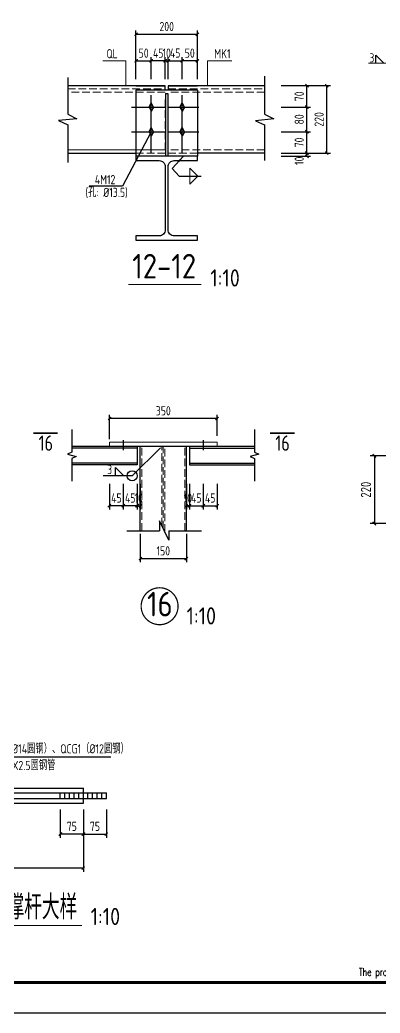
# Model space of a CAD drawing. Header units: millimetres. Extents: x 866561 to 876967, y 40200 to 44891.
# Drawn here: x 874669.2 to 874786.3, y 40208.1 to 40531.2 of the extents above; entities that cross this region are included whole.
import ezdxf
from ezdxf.enums import TextEntityAlignment as Align

# ---------------------------------------------------------------- set-up
doc = ezdxf.new("R2010")
doc.units = ezdxf.units.MM
doc.header["$LTSCALE"] = 1000
doc.header["$MEASUREMENT"] = 0
doc.linetypes.add('DASH', pattern=[0.35, 0.25, -0.1])
doc.linetypes.add('DOTE', pattern=[2.42, 2, -0.2, 0.02, -0.2])
for name, color, linetype, lineweight in [('1', 4, 'Continuous', 70), ('D3', 62, 'Continuous', 9), ('LZ', 64, 'Continuous', 9), ('数字', 3, 'Continuous', 9), ('细实线', 1, 'Continuous', 20)]:
    doc.layers.add(name, color=color, linetype=linetype, lineweight=lineweight)
for name, color, linetype in [('D1', 112, 'Continuous'), ('D2', 6, 'Continuous'), ('DIM', 7, 'Continuous'), ('DOTE', 1, 'DOTE'), ('FRAME', 4, 'Continuous'), ('M_Thin', 7, 'Continuous'), ('Prof', 2, 'Continuous'), ('PUB_DIM', 3, 'Continuous'), ('文字', 7, 'Continuous'), ('桩', 6, 'Continuous')]:
    doc.layers.add(name, color=color, linetype=linetype)
doc.styles.add('ECEC_TQ', font='txt_l.shx', dxfattribs={"bigfont": 'hztxt_l.shx'})
doc.styles.add('GBHZ', font='gbenor.shx', dxfattribs={"width": 0.9, "bigfont": 'gbcbig.shx'})
doc.dimstyles.new('Y10', dxfattribs={"dimscale": 0, "dimtxt": 3, "dimasz": 0.01, "dimexe": 1.2, "dimexo": 1, "dimgap": 1, "dimtad": 1, "dimdec": 0, "dimlfac": 10, "dimzin": 0, "dimdsep": 46, "dimtxsty": 'GBHZ', "dimblk1": 'DX', "dimblk2": 'DX', "dimsah": 1, "dimcen": 0.09, "dimdle": 1, "dimadec": 0, "dimazin": 0, "dimtfac": 1, "dimtdec": 0, "dimtix": 1, "dimtmove": 2, "dimatfit": 3, "dimldrblk": 'DX', "dimfxl": 0, "dimtolj": 1, "dimtzin": 0, "dimarcsym": 0})
doc.dimstyles.new('Y10(110)', dxfattribs={"dimscale": 1.1, "dimtxt": 3, "dimasz": 0.01, "dimexe": 1.2, "dimexo": 1, "dimgap": 1, "dimtad": 1, "dimdec": 0, "dimlfac": 10, "dimzin": 0, "dimdsep": 46, "dimtxsty": 'GBHZ', "dimblk1": 'DX', "dimblk2": 'DX', "dimsah": 1, "dimcen": 0.09, "dimdle": 1, "dimadec": 0, "dimazin": 0, "dimtfac": 1, "dimtdec": 0, "dimtix": 1, "dimtmove": 2, "dimatfit": 3, "dimldrblk": 'DX', "dimfxl": 0, "dimtolj": 1, "dimtzin": 0, "dimarcsym": 0})

# ---------------------------------------------------------------- blocks, each defined once
blk = doc.blocks.new('DX')
at = {"color": 0, "linetype": 'ByBlock', "const_width": 40}
blk.add_lwpolyline([(-54, -51), (46, 49)], dxfattribs=at)
blk = doc.blocks.new('*D701')
at = {"layer": 'Defpoints', "color": 0, "linetype": 'ByBlock'}
for p in [(874689.83, 40275.39), (874639.15, 40273.17), (874639.15, 40255.31)]:
    blk.add_point(p, dxfattribs=at)
at = {"layer": 'dim', "color": 0, "linetype": 'ByBlock', "lineweight": -2}
for p, q in [((874639.15, 40272.17), (874639.15, 40254.11)), ((874689.83, 40274.39), (874689.83, 40254.11)), ((874689.82, 40255.31), (874639.16, 40255.31))]:
    blk.add_line(p, q, dxfattribs=at)
at = {"layer": 'dim', "color": 0, "linetype": 'ByBlock', "lineweight": -2, "xscale": 0.01, "yscale": 0.01, "zscale": 0.01, "rotation": 180}
blk.add_blockref('DX', (874639.15, 40255.31), dxfattribs=at)
at = {"layer": 'dim', "color": 0, "linetype": 'ByBlock', "lineweight": -2, "xscale": 0.01, "yscale": 0.01, "zscale": 0.01}
blk.add_blockref('DX', (874689.83, 40255.31), dxfattribs=at)
blk = doc.blocks.new('*D704')
at = {"layer": 'Defpoints', "color": 0, "linetype": 'ByBlock'}
for p in [(874682.33, 40275.39), (874689.83, 40275.39), (874682.33, 40266.37)]:
    blk.add_point(p, dxfattribs=at)
at = {"layer": 'dim', "color": 0, "linetype": 'ByBlock', "lineweight": -2}
for p, q in [((874682.33, 40274.39), (874682.33, 40265.17)), ((874689.83, 40274.39), (874689.83, 40265.17)), ((874689.82, 40266.37), (874682.34, 40266.37))]:
    blk.add_line(p, q, dxfattribs=at)
at = {"layer": 'dim', "color": 0, "linetype": 'ByBlock', "lineweight": -2, "xscale": 0.01, "yscale": 0.01, "zscale": 0.01, "rotation": 180}
blk.add_blockref('DX', (874682.33, 40266.37), dxfattribs=at)
at = {"layer": 'dim', "color": 0, "linetype": 'ByBlock', "lineweight": -2, "xscale": 0.01, "yscale": 0.01, "zscale": 0.01}
blk.add_blockref('DX', (874689.83, 40266.37), dxfattribs=at)
at = {"layer": 'dim', "color": 0, "linetype": 'ByBlock', "insert": (874686.08, 40268.87), "char_height": 3, "attachment_point": 5, "style": 'GBHZ'}
blk.add_mtext('\\A1;75', dxfattribs=at)
blk = doc.blocks.new('*D705')
at = {"layer": 'Defpoints', "color": 0, "linetype": 'ByBlock'}
for p in [(874689.83, 40275.39), (874697.33, 40275.39), (874697.33, 40266.37)]:
    blk.add_point(p, dxfattribs=at)
at = {"layer": 'dim', "color": 0, "linetype": 'ByBlock', "lineweight": -2}
for p, q in [((874689.83, 40274.39), (874689.83, 40265.17)), ((874697.33, 40274.39), (874697.33, 40265.17)), ((874689.84, 40266.37), (874697.32, 40266.37))]:
    blk.add_line(p, q, dxfattribs=at)
at = {"layer": 'dim', "color": 0, "linetype": 'ByBlock', "lineweight": -2, "xscale": 0.01, "yscale": 0.01, "zscale": 0.01, "rotation": 180}
blk.add_blockref('DX', (874689.83, 40266.37), dxfattribs=at)
at = {"layer": 'dim', "color": 0, "linetype": 'ByBlock', "lineweight": -2, "xscale": 0.01, "yscale": 0.01, "zscale": 0.01}
blk.add_blockref('DX', (874697.33, 40266.37), dxfattribs=at)
at = {"layer": 'dim', "color": 0, "linetype": 'ByBlock', "insert": (874693.58, 40268.87), "char_height": 3, "attachment_point": 5, "style": 'GBHZ'}
blk.add_mtext('\\A1;75', dxfattribs=at)
blk = doc.blocks.new('*D975')
at = {"layer": 'Defpoints', "color": 0, "linetype": 'ByBlock'}
for p in [(874724.32, 40381.25), (874728.82, 40381.25), (874728.82, 40373.16)]:
    blk.add_point(p, dxfattribs=at)
at = {"layer": 'DIM', "color": 0, "linetype": 'ByBlock', "lineweight": -2}
for p, q in [((874724.32, 40380.25), (874724.32, 40371.96)), ((874728.82, 40380.25), (874728.82, 40371.96)), ((874724.31, 40373.16), (874724.3, 40373.16)), ((874724.32, 40373.16), (874728.82, 40373.16)), ((874728.83, 40373.16), (874728.84, 40373.16))]:
    blk.add_line(p, q, dxfattribs=at)
at = {"layer": 'DIM', "color": 0, "linetype": 'ByBlock', "lineweight": -2, "xscale": 0.01, "yscale": 0.01, "zscale": 0.01}
blk.add_blockref('DX', (874724.32, 40373.16), dxfattribs=at)
at = {"layer": 'DIM', "color": 0, "linetype": 'ByBlock', "lineweight": -2, "xscale": 0.01, "yscale": 0.01, "zscale": 0.01, "rotation": 180}
blk.add_blockref('DX', (874728.82, 40373.16), dxfattribs=at)
at = {"layer": 'DIM', "color": 0, "linetype": 'ByBlock', "insert": (874726.57, 40375.66), "char_height": 3, "attachment_point": 5, "style": 'GBHZ'}
blk.add_mtext('\\A1;45', dxfattribs=at)
blk = doc.blocks.new('*D976')
at = {"layer": 'Defpoints', "color": 0, "linetype": 'ByBlock'}
for p in [(874728.82, 40381.25), (874733.32, 40381.25), (874733.32, 40373.16)]:
    blk.add_point(p, dxfattribs=at)
at = {"layer": 'DIM', "color": 0, "linetype": 'ByBlock', "lineweight": -2}
for p, q in [((874728.82, 40380.25), (874728.82, 40371.96)), ((874733.32, 40380.25), (874733.32, 40371.96)), ((874728.81, 40373.16), (874728.8, 40373.16)), ((874728.82, 40373.16), (874733.32, 40373.16)), ((874733.33, 40373.16), (874733.34, 40373.16))]:
    blk.add_line(p, q, dxfattribs=at)
at = {"layer": 'DIM', "color": 0, "linetype": 'ByBlock', "lineweight": -2, "xscale": 0.01, "yscale": 0.01, "zscale": 0.01}
blk.add_blockref('DX', (874728.82, 40373.16), dxfattribs=at)
at = {"layer": 'DIM', "color": 0, "linetype": 'ByBlock', "lineweight": -2, "xscale": 0.01, "yscale": 0.01, "zscale": 0.01, "rotation": 180}
blk.add_blockref('DX', (874733.32, 40373.16), dxfattribs=at)
at = {"layer": 'DIM', "color": 0, "linetype": 'ByBlock', "insert": (874731.07, 40375.66), "char_height": 3, "attachment_point": 5, "style": 'GBHZ'}
blk.add_mtext('\\A1;45', dxfattribs=at)
blk = doc.blocks.new('*D977')
at = {"layer": 'Defpoints', "color": 0, "linetype": 'ByBlock'}
for p in [(874723.32, 40381.25), (874724.32, 40381.25), (874723.32, 40373.16)]:
    blk.add_point(p, dxfattribs=at)
at = {"layer": 'DIM', "color": 0, "linetype": 'ByBlock', "lineweight": -2}
for p, q in [((874723.32, 40380.25), (874723.32, 40371.96)), ((874724.32, 40380.25), (874724.32, 40371.96)), ((874723.31, 40373.16), (874723.3, 40373.16)), ((874724.32, 40373.16), (874723.32, 40373.16)), ((874724.33, 40373.16), (874724.34, 40373.16))]:
    blk.add_line(p, q, dxfattribs=at)
at = {"layer": 'DIM', "color": 0, "linetype": 'ByBlock', "lineweight": -2, "xscale": 0.01, "yscale": 0.01, "zscale": 0.01}
blk.add_blockref('DX', (874723.32, 40373.16), dxfattribs=at)
at = {"layer": 'DIM', "color": 0, "linetype": 'ByBlock', "lineweight": -2, "xscale": 0.01, "yscale": 0.01, "zscale": 0.01, "rotation": 180}
blk.add_blockref('DX', (874724.32, 40373.16), dxfattribs=at)
at = {"layer": 'DIM', "color": 0, "linetype": 'ByBlock', "insert": (874723.82, 40375.66), "char_height": 3, "attachment_point": 5, "style": 'GBHZ'}
blk.add_mtext('\\A1;10', dxfattribs=at)
blk = doc.blocks.new('*D978')
at = {"layer": 'Defpoints', "color": 0, "linetype": 'ByBlock'}
for p in [(874698.32, 40401.53), (874733.32, 40394.84), (874698.32, 40393.83)]:
    blk.add_point(p, dxfattribs=at)
at = {"layer": 'DIM', "color": 0, "linetype": 'ByBlock', "lineweight": -2}
for p, q in [((874698.32, 40394.83), (874698.32, 40402.73)), ((874733.31, 40401.53), (874698.33, 40401.53)), ((874733.32, 40395.84), (874733.32, 40402.73))]:
    blk.add_line(p, q, dxfattribs=at)
at = {"layer": 'DIM', "color": 0, "linetype": 'ByBlock', "lineweight": -2, "xscale": 0.01, "yscale": 0.01, "zscale": 0.01, "rotation": 180}
blk.add_blockref('DX', (874698.32, 40401.53), dxfattribs=at)
at = {"layer": 'DIM', "color": 0, "linetype": 'ByBlock', "lineweight": -2, "xscale": 0.01, "yscale": 0.01, "zscale": 0.01}
blk.add_blockref('DX', (874733.32, 40401.53), dxfattribs=at)
at = {"layer": 'DIM', "color": 0, "linetype": 'ByBlock', "insert": (874715.82, 40404.03), "char_height": 3, "attachment_point": 5, "style": 'GBHZ'}
blk.add_mtext('\\A1;350', dxfattribs=at)
blk = doc.blocks.new('*D979')
at = {"layer": 'Defpoints', "color": 0, "linetype": 'ByBlock'}
for p in [(874708.32, 40365.02), (874723.32, 40365.02), (874723.32, 40355.97)]:
    blk.add_point(p, dxfattribs=at)
at = {"layer": 'DIM', "color": 0, "linetype": 'ByBlock', "lineweight": -2}
for p, q in [((874708.32, 40364.02), (874708.32, 40354.77)), ((874723.32, 40364.02), (874723.32, 40354.77)), ((874708.33, 40355.97), (874723.31, 40355.97))]:
    blk.add_line(p, q, dxfattribs=at)
at = {"layer": 'DIM', "color": 0, "linetype": 'ByBlock', "lineweight": -2, "xscale": 0.01, "yscale": 0.01, "zscale": 0.01, "rotation": 180}
blk.add_blockref('DX', (874708.32, 40355.97), dxfattribs=at)
at = {"layer": 'DIM', "color": 0, "linetype": 'ByBlock', "lineweight": -2, "xscale": 0.01, "yscale": 0.01, "zscale": 0.01}
blk.add_blockref('DX', (874723.32, 40355.97), dxfattribs=at)
at = {"layer": 'DIM', "color": 0, "linetype": 'ByBlock', "insert": (874715.82, 40358.47), "char_height": 3, "attachment_point": 5, "style": 'GBHZ'}
blk.add_mtext('\\A1;150', dxfattribs=at)
blk = doc.blocks.new('*D980')
at = {"layer": 'Defpoints', "color": 0, "linetype": 'ByBlock'}
for p in [(874702.82, 40381.25), (874707.32, 40381.25), (874702.82, 40373.16)]:
    blk.add_point(p, dxfattribs=at)
at = {"layer": 'DIM', "color": 0, "linetype": 'ByBlock', "lineweight": -2}
for p, q in [((874702.82, 40380.25), (874702.82, 40371.96)), ((874707.32, 40380.25), (874707.32, 40371.96)), ((874702.81, 40373.16), (874702.8, 40373.16)), ((874707.32, 40373.16), (874702.82, 40373.16)), ((874707.33, 40373.16), (874707.34, 40373.16))]:
    blk.add_line(p, q, dxfattribs=at)
at = {"layer": 'DIM', "color": 0, "linetype": 'ByBlock', "lineweight": -2, "xscale": 0.01, "yscale": 0.01, "zscale": 0.01}
blk.add_blockref('DX', (874702.82, 40373.16), dxfattribs=at)
at = {"layer": 'DIM', "color": 0, "linetype": 'ByBlock', "lineweight": -2, "xscale": 0.01, "yscale": 0.01, "zscale": 0.01, "rotation": 180}
blk.add_blockref('DX', (874707.32, 40373.16), dxfattribs=at)
at = {"layer": 'DIM', "color": 0, "linetype": 'ByBlock', "insert": (874705.07, 40375.66), "char_height": 3, "attachment_point": 5, "style": 'GBHZ'}
blk.add_mtext('\\A1;45', dxfattribs=at)
blk = doc.blocks.new('*D981')
at = {"layer": 'Defpoints', "color": 0, "linetype": 'ByBlock'}
for p in [(874698.32, 40381.25), (874702.82, 40381.25), (874698.32, 40373.16)]:
    blk.add_point(p, dxfattribs=at)
at = {"layer": 'DIM', "color": 0, "linetype": 'ByBlock', "lineweight": -2}
for p, q in [((874698.32, 40380.25), (874698.32, 40371.96)), ((874702.82, 40380.25), (874702.82, 40371.96)), ((874698.31, 40373.16), (874698.3, 40373.16)), ((874702.82, 40373.16), (874698.32, 40373.16)), ((874702.83, 40373.16), (874702.84, 40373.16))]:
    blk.add_line(p, q, dxfattribs=at)
at = {"layer": 'DIM', "color": 0, "linetype": 'ByBlock', "lineweight": -2, "xscale": 0.01, "yscale": 0.01, "zscale": 0.01}
blk.add_blockref('DX', (874698.32, 40373.16), dxfattribs=at)
at = {"layer": 'DIM', "color": 0, "linetype": 'ByBlock', "lineweight": -2, "xscale": 0.01, "yscale": 0.01, "zscale": 0.01, "rotation": 180}
blk.add_blockref('DX', (874702.82, 40373.16), dxfattribs=at)
at = {"layer": 'DIM', "color": 0, "linetype": 'ByBlock', "insert": (874700.57, 40375.66), "char_height": 3, "attachment_point": 5, "style": 'GBHZ'}
blk.add_mtext('\\A1;45', dxfattribs=at)
blk = doc.blocks.new('*D982')
at = {"layer": 'Defpoints', "color": 0, "linetype": 'ByBlock'}
for p in [(874707.32, 40381.25), (874708.32, 40381.25), (874708.32, 40373.16)]:
    blk.add_point(p, dxfattribs=at)
at = {"layer": 'DIM', "color": 0, "linetype": 'ByBlock', "lineweight": -2}
for p, q in [((874707.32, 40380.25), (874707.32, 40371.96)), ((874708.32, 40380.25), (874708.32, 40371.96)), ((874707.31, 40373.16), (874707.3, 40373.16)), ((874707.32, 40373.16), (874708.32, 40373.16)), ((874708.33, 40373.16), (874708.34, 40373.16))]:
    blk.add_line(p, q, dxfattribs=at)
at = {"layer": 'DIM', "color": 0, "linetype": 'ByBlock', "lineweight": -2, "xscale": 0.01, "yscale": 0.01, "zscale": 0.01}
blk.add_blockref('DX', (874707.32, 40373.16), dxfattribs=at)
at = {"layer": 'DIM', "color": 0, "linetype": 'ByBlock', "lineweight": -2, "xscale": 0.01, "yscale": 0.01, "zscale": 0.01, "rotation": 180}
blk.add_blockref('DX', (874708.32, 40373.16), dxfattribs=at)
at = {"layer": 'DIM', "color": 0, "linetype": 'ByBlock', "insert": (874707.82, 40375.66), "char_height": 3, "attachment_point": 5, "style": 'GBHZ'}
blk.add_mtext('\\A1;10', dxfattribs=at)
blk = doc.blocks.new('*D1043')
at = {"layer": 'Defpoints', "color": 0, "linetype": 'ByBlock'}
for p in [(874799.97, 40389.4), (874784.46, 40367.35), (874799.97, 40367.35)]:
    blk.add_point(p, dxfattribs=at)
at = {"layer": 'DIM', "color": 0, "linetype": 'ByBlock', "lineweight": -2}
for p, q in [((874798.87, 40389.4), (874783.14, 40389.4)), ((874784.46, 40389.39), (874784.46, 40367.36)), ((874798.87, 40367.35), (874783.14, 40367.35))]:
    blk.add_line(p, q, dxfattribs=at)
at = {"layer": 'DIM', "color": 0, "linetype": 'ByBlock', "lineweight": -2, "xscale": 0.011, "yscale": 0.011, "zscale": 0.011}
for p, rotation in [((874784.46, 40389.4), 90), ((874784.46, 40367.35), 270)]:
    blk.add_blockref('DX', p, dxfattribs=dict(at, rotation=rotation))
at = {"layer": 'DIM', "color": 0, "linetype": 'ByBlock', "insert": (874781.71, 40378.37), "char_height": 3.3, "attachment_point": 5, "rotation": 90, "style": 'GBHZ'}
blk.add_mtext('\\A1;220', dxfattribs=at)
blk = doc.blocks.new('*D1052')
at = {"layer": 'Defpoints', "color": 0, "linetype": 'ByBlock'}
for p in [(874753.17, 40487.8), (874762.53, 40487.8), (874753.17, 40486.8)]:
    blk.add_point(p, dxfattribs=at)
at = {"layer": 'DIM', "color": 0, "linetype": 'ByBlock', "lineweight": -2}
for p, q in [((874754.17, 40487.8), (874763.73, 40487.8)), ((874762.53, 40487.81), (874762.53, 40487.82)), ((874762.53, 40486.8), (874762.53, 40487.8)), ((874754.17, 40486.8), (874763.73, 40486.8)), ((874762.53, 40486.79), (874762.53, 40486.78))]:
    blk.add_line(p, q, dxfattribs=at)
at = {"layer": 'DIM', "color": 0, "linetype": 'ByBlock', "lineweight": -2, "xscale": 0.01, "yscale": 0.01, "zscale": 0.01}
for p, rotation in [((874762.53, 40487.8), 270), ((874762.53, 40486.8), 90)]:
    blk.add_blockref('DX', p, dxfattribs=dict(at, rotation=rotation))
at = {"layer": 'DIM', "color": 0, "linetype": 'ByBlock', "insert": (874760.03, 40485.33), "char_height": 3, "attachment_point": 5, "rotation": 90, "style": 'GBHZ'}
blk.add_mtext('\\A1;10', dxfattribs=at)
blk = doc.blocks.new('*D1053')
at = {"layer": 'Defpoints', "color": 0, "linetype": 'ByBlock'}
for p in [(874753.17, 40494.8), (874762.53, 40494.8), (874753.17, 40487.8)]:
    blk.add_point(p, dxfattribs=at)
at = {"layer": 'DIM', "color": 0, "linetype": 'ByBlock', "lineweight": -2}
for p, q in [((874754.17, 40494.8), (874763.73, 40494.8)), ((874762.53, 40487.81), (874762.53, 40494.79)), ((874754.17, 40487.8), (874763.73, 40487.8))]:
    blk.add_line(p, q, dxfattribs=at)
at = {"layer": 'DIM', "color": 0, "linetype": 'ByBlock', "lineweight": -2, "xscale": 0.01, "yscale": 0.01, "zscale": 0.01}
for p, rotation in [((874762.53, 40494.8), 90), ((874762.53, 40487.8), 270)]:
    blk.add_blockref('DX', p, dxfattribs=dict(at, rotation=rotation))
at = {"layer": 'DIM', "color": 0, "linetype": 'ByBlock', "insert": (874760.03, 40491.3), "char_height": 3, "attachment_point": 5, "rotation": 90, "style": 'GBHZ'}
blk.add_mtext('\\A1;70', dxfattribs=at)
blk = doc.blocks.new('*D1054')
at = {"layer": 'Defpoints', "color": 0, "linetype": 'ByBlock'}
for p in [(874753.17, 40502.8), (874762.53, 40502.8), (874753.17, 40494.8)]:
    blk.add_point(p, dxfattribs=at)
at = {"layer": 'DIM', "color": 0, "linetype": 'ByBlock', "lineweight": -2}
for p, q in [((874754.17, 40502.8), (874763.73, 40502.8)), ((874762.53, 40494.81), (874762.53, 40502.79)), ((874754.17, 40494.8), (874763.73, 40494.8))]:
    blk.add_line(p, q, dxfattribs=at)
at = {"layer": 'DIM', "color": 0, "linetype": 'ByBlock', "lineweight": -2, "xscale": 0.01, "yscale": 0.01, "zscale": 0.01}
for p, rotation in [((874762.53, 40502.8), 90), ((874762.53, 40494.8), 270)]:
    blk.add_blockref('DX', p, dxfattribs=dict(at, rotation=rotation))
at = {"layer": 'DIM', "color": 0, "linetype": 'ByBlock', "insert": (874760.03, 40498.8), "char_height": 3, "attachment_point": 5, "rotation": 90, "style": 'GBHZ'}
blk.add_mtext('\\A1;80', dxfattribs=at)
blk = doc.blocks.new('*D1055')
at = {"layer": 'Defpoints', "color": 0, "linetype": 'ByBlock'}
for p in [(874753.17, 40509.8), (874762.53, 40509.8), (874753.17, 40502.8)]:
    blk.add_point(p, dxfattribs=at)
at = {"layer": 'DIM', "color": 0, "linetype": 'ByBlock', "lineweight": -2}
for p, q in [((874754.17, 40509.8), (874763.73, 40509.8)), ((874762.53, 40502.81), (874762.53, 40509.79)), ((874754.17, 40502.8), (874763.73, 40502.8))]:
    blk.add_line(p, q, dxfattribs=at)
at = {"layer": 'DIM', "color": 0, "linetype": 'ByBlock', "lineweight": -2, "xscale": 0.01, "yscale": 0.01, "zscale": 0.01}
for p, rotation in [((874762.53, 40509.8), 90), ((874762.53, 40502.8), 270)]:
    blk.add_blockref('DX', p, dxfattribs=dict(at, rotation=rotation))
at = {"layer": 'DIM', "color": 0, "linetype": 'ByBlock', "insert": (874760.03, 40506.3), "char_height": 3, "attachment_point": 5, "rotation": 90, "style": 'GBHZ'}
blk.add_mtext('\\A1;70', dxfattribs=at)
blk = doc.blocks.new('*D1059')
at = {"layer": 'Defpoints', "color": 0, "linetype": 'ByBlock'}
for p in [(874711.93, 40517.84), (874706.93, 40510.9), (874711.93, 40510.9)]:
    blk.add_point(p, dxfattribs=at)
at = {"layer": 'DIM', "color": 0, "linetype": 'ByBlock', "lineweight": -2}
for p, q in [((874706.93, 40511.9), (874706.93, 40519.04)), ((874706.94, 40517.84), (874711.92, 40517.84)), ((874711.93, 40511.9), (874711.93, 40519.04))]:
    blk.add_line(p, q, dxfattribs=at)
at = {"layer": 'DIM', "color": 0, "linetype": 'ByBlock', "lineweight": -2, "xscale": 0.01, "yscale": 0.01, "zscale": 0.01, "rotation": 180}
blk.add_blockref('DX', (874706.93, 40517.84), dxfattribs=at)
at = {"layer": 'DIM', "color": 0, "linetype": 'ByBlock', "lineweight": -2, "xscale": 0.01, "yscale": 0.01, "zscale": 0.01}
blk.add_blockref('DX', (874711.93, 40517.84), dxfattribs=at)
at = {"layer": 'DIM', "color": 0, "linetype": 'ByBlock', "insert": (874709.43, 40520.34), "char_height": 3, "attachment_point": 5, "style": 'GBHZ'}
blk.add_mtext('\\A1;50', dxfattribs=at)
blk = doc.blocks.new('*D1060')
at = {"layer": 'Defpoints', "color": 0, "linetype": 'ByBlock'}
for p in [(874711.93, 40517.84), (874711.93, 40510.9), (874716.43, 40510.83)]:
    blk.add_point(p, dxfattribs=at)
at = {"layer": 'DIM', "color": 0, "linetype": 'ByBlock', "lineweight": -2}
for p, q in [((874711.92, 40517.84), (874711.91, 40517.84)), ((874711.93, 40511.9), (874711.93, 40519.04)), ((874716.43, 40517.84), (874711.93, 40517.84)), ((874716.43, 40511.83), (874716.43, 40519.04)), ((874716.44, 40517.84), (874716.45, 40517.84))]:
    blk.add_line(p, q, dxfattribs=at)
at = {"layer": 'DIM', "color": 0, "linetype": 'ByBlock', "lineweight": -2, "xscale": 0.01, "yscale": 0.01, "zscale": 0.01}
blk.add_blockref('DX', (874711.93, 40517.84), dxfattribs=at)
at = {"layer": 'DIM', "color": 0, "linetype": 'ByBlock', "lineweight": -2, "xscale": 0.01, "yscale": 0.01, "zscale": 0.01, "rotation": 180}
blk.add_blockref('DX', (874716.43, 40517.84), dxfattribs=at)
at = {"layer": 'DIM', "color": 0, "linetype": 'ByBlock', "insert": (874714.18, 40520.34), "char_height": 3, "attachment_point": 5, "style": 'GBHZ'}
blk.add_mtext('\\A1;45', dxfattribs=at)
blk = doc.blocks.new('*D1061')
at = {"layer": 'Defpoints', "color": 0, "linetype": 'ByBlock'}
for p in [(874721.93, 40517.84), (874721.93, 40510.9), (874726.93, 40510.9)]:
    blk.add_point(p, dxfattribs=at)
at = {"layer": 'DIM', "color": 0, "linetype": 'ByBlock', "lineweight": -2}
for p, q in [((874721.93, 40511.9), (874721.93, 40519.04)), ((874726.92, 40517.84), (874721.94, 40517.84)), ((874726.93, 40511.9), (874726.93, 40519.04))]:
    blk.add_line(p, q, dxfattribs=at)
at = {"layer": 'DIM', "color": 0, "linetype": 'ByBlock', "lineweight": -2, "xscale": 0.01, "yscale": 0.01, "zscale": 0.01, "rotation": 180}
blk.add_blockref('DX', (874721.93, 40517.84), dxfattribs=at)
at = {"layer": 'DIM', "color": 0, "linetype": 'ByBlock', "lineweight": -2, "xscale": 0.01, "yscale": 0.01, "zscale": 0.01}
blk.add_blockref('DX', (874726.93, 40517.84), dxfattribs=at)
at = {"layer": 'DIM', "color": 0, "linetype": 'ByBlock', "insert": (874724.43, 40520.34), "char_height": 3, "attachment_point": 5, "style": 'GBHZ'}
blk.add_mtext('\\A1;50', dxfattribs=at)
blk = doc.blocks.new('*D1062')
at = {"layer": 'Defpoints', "color": 0, "linetype": 'ByBlock'}
for p in [(874726.93, 40526.49), (874706.93, 40512.9), (874726.93, 40512.9)]:
    blk.add_point(p, dxfattribs=at)
at = {"layer": 'DIM', "color": 0, "linetype": 'ByBlock', "lineweight": -2}
for p, q in [((874706.93, 40513.9), (874706.93, 40527.69)), ((874706.94, 40526.49), (874726.92, 40526.49)), ((874726.93, 40513.9), (874726.93, 40527.69))]:
    blk.add_line(p, q, dxfattribs=at)
at = {"layer": 'DIM', "color": 0, "linetype": 'ByBlock', "lineweight": -2, "xscale": 0.01, "yscale": 0.01, "zscale": 0.01, "rotation": 180}
blk.add_blockref('DX', (874706.93, 40526.49), dxfattribs=at)
at = {"layer": 'DIM', "color": 0, "linetype": 'ByBlock', "lineweight": -2, "xscale": 0.01, "yscale": 0.01, "zscale": 0.01}
blk.add_blockref('DX', (874726.93, 40526.49), dxfattribs=at)
at = {"layer": 'DIM', "color": 0, "linetype": 'ByBlock', "insert": (874716.93, 40528.99), "char_height": 3, "attachment_point": 5, "style": 'GBHZ'}
blk.add_mtext('\\A1;200', dxfattribs=at)
blk = doc.blocks.new('*D1063')
at = {"layer": 'Defpoints', "color": 0, "linetype": 'ByBlock'}
for p in [(874717.43, 40517.84), (874716.43, 40510.83), (874717.43, 40510.85)]:
    blk.add_point(p, dxfattribs=at)
at = {"layer": 'DIM', "color": 0, "linetype": 'ByBlock', "lineweight": -2}
for p, q in [((874716.42, 40517.84), (874716.41, 40517.84)), ((874716.43, 40511.83), (874716.43, 40519.04)), ((874716.43, 40517.84), (874717.43, 40517.84)), ((874717.43, 40511.85), (874717.43, 40519.04)), ((874717.44, 40517.84), (874717.45, 40517.84))]:
    blk.add_line(p, q, dxfattribs=at)
at = {"layer": 'DIM', "color": 0, "linetype": 'ByBlock', "lineweight": -2, "xscale": 0.01, "yscale": 0.01, "zscale": 0.01}
blk.add_blockref('DX', (874716.43, 40517.84), dxfattribs=at)
at = {"layer": 'DIM', "color": 0, "linetype": 'ByBlock', "lineweight": -2, "xscale": 0.01, "yscale": 0.01, "zscale": 0.01, "rotation": 180}
blk.add_blockref('DX', (874717.43, 40517.84), dxfattribs=at)
at = {"layer": 'DIM', "color": 0, "linetype": 'ByBlock', "insert": (874716.93, 40520.34), "char_height": 3, "attachment_point": 5, "style": 'GBHZ'}
blk.add_mtext('\\A1;10', dxfattribs=at)
blk = doc.blocks.new('*D1064')
at = {"layer": 'Defpoints', "color": 0, "linetype": 'ByBlock'}
for p in [(874721.93, 40517.86), (874717.43, 40510.85), (874721.93, 40510.91)]:
    blk.add_point(p, dxfattribs=at)
at = {"layer": 'DIM', "color": 0, "linetype": 'ByBlock', "lineweight": -2}
for p, q in [((874717.42, 40517.86), (874717.41, 40517.86)), ((874717.43, 40511.85), (874717.43, 40519.06)), ((874717.43, 40517.86), (874721.93, 40517.86)), ((874721.93, 40511.91), (874721.93, 40519.06)), ((874721.94, 40517.86), (874721.95, 40517.86))]:
    blk.add_line(p, q, dxfattribs=at)
at = {"layer": 'DIM', "color": 0, "linetype": 'ByBlock', "lineweight": -2, "xscale": 0.01, "yscale": 0.01, "zscale": 0.01}
blk.add_blockref('DX', (874717.43, 40517.86), dxfattribs=at)
at = {"layer": 'DIM', "color": 0, "linetype": 'ByBlock', "lineweight": -2, "xscale": 0.01, "yscale": 0.01, "zscale": 0.01, "rotation": 180}
blk.add_blockref('DX', (874721.93, 40517.86), dxfattribs=at)
at = {"layer": 'DIM', "color": 0, "linetype": 'ByBlock', "insert": (874719.68, 40520.36), "char_height": 3, "attachment_point": 5, "style": 'GBHZ'}
blk.add_mtext('\\A1;45', dxfattribs=at)
blk = doc.blocks.new('*D1065')
at = {"layer": 'Defpoints', "color": 0, "linetype": 'ByBlock'}
for p in [(874754.17, 40509.8), (874768.99, 40509.8), (874754.17, 40487.8)]:
    blk.add_point(p, dxfattribs=at)
at = {"layer": 'DIM', "color": 0, "linetype": 'ByBlock', "lineweight": -2}
for p, q in [((874755.17, 40509.8), (874770.19, 40509.8)), ((874768.99, 40487.81), (874768.99, 40509.79)), ((874755.17, 40487.8), (874770.19, 40487.8))]:
    blk.add_line(p, q, dxfattribs=at)
at = {"layer": 'DIM', "color": 0, "linetype": 'ByBlock', "lineweight": -2, "xscale": 0.01, "yscale": 0.01, "zscale": 0.01}
for p, rotation in [((874768.99, 40509.8), 90), ((874768.99, 40487.8), 270)]:
    blk.add_blockref('DX', p, dxfattribs=dict(at, rotation=rotation))
at = {"layer": 'DIM', "color": 0, "linetype": 'ByBlock', "insert": (874766.49, 40498.8), "char_height": 3, "attachment_point": 5, "rotation": 90, "style": 'GBHZ'}
blk.add_mtext('\\A1;220', dxfattribs=at)

msp = doc.modelspace()

# ---------------------------------------------------------------- linework, layer by layer
msp.add_line((875000.353, 40208.139), (874159.353, 40208.139))
at = {"color": 0, "const_width": 1}
msp.add_lwpolyline([(874990.353, 40218.139), (874184.353, 40218.139), (874184.353, 40792.139), (874990.353, 40792.139)], close=True, dxfattribs=at)
at = {"linetype": 'ByBlock', "ltscale": 0.5, "const_width": 0.4}
msp.add_lwpolyline([(874708.62, 40340.473, 1), (874720.62, 40340.473, 1)], format="xyb", close=True, dxfattribs=at)
at = {"layer": '1', "const_width": 0.48}
for points in [[(874673.582, 40396.756), (874681.504, 40396.756)], [(874750.574, 40396.756), (874758.496, 40396.756)]]:
    msp.add_lwpolyline(points, dxfattribs=at)
at = {"layer": 'D1', "color": 251}
for p, q in [((874785, 40517.098), (874785, 40519.667)), ((874785, 40519.667), (874787.57, 40517.098)), ((874711.925, 40494.799), (874702.513, 40477.084)), ((874724.452, 40482.92), (874727.021, 40480.35)), ((874720.992, 40480.35), (874728.138, 40480.35)), ((874724.452, 40477.781), (874727.021, 40480.35)), ((874702.513, 40477.084), (874691.69, 40477.084)), ((874705.711, 40382.907), (874714.933, 40392.024)), ((874700.242, 40382.907), (874700.242, 40385.611)), ((874700.242, 40385.611), (874702.947, 40382.907)), ((874705.711, 40382.907), (874696.303, 40382.907)), ((874717.653, 40361.937), (874714.576, 40368.258)), ((874714.576, 40368.258), (874714.576, 40365.023)), ((874703.99, 40365.023), (874714.576, 40365.023)), ((874717.653, 40365.023), (874728.259, 40365.023)), ((874717.653, 40365.023), (874717.653, 40361.937))]:
    msp.add_line(p, q, dxfattribs=at)
msp.add_circle((874705.711, 40382.907), 1.629, dxfattribs=at)
at = {"layer": 'D2'}
for p, q in [((874716.425, 40509.756), (874684.73, 40509.756)), ((874706.925, 40509.756), (874716.425, 40509.756)), ((874706.925, 40508.265), (874706.925, 40486.802)), ((874726.925, 40508.265), (874706.925, 40508.265)), ((874716.425, 40508.265), (874716.425, 40509.756)), ((874716.575, 40507.265), (874716.575, 40486.802)), ((874716.575, 40507.265), (874717.275, 40507.265)), ((874717.275, 40507.265), (874717.275, 40486.802)), ((874717.425, 40509.756), (874726.925, 40509.756)), ((874748.776, 40509.756), (874717.425, 40509.756)), ((874717.425, 40509.756), (874717.425, 40508.265)), ((874726.925, 40508.265), (874726.925, 40486.802)), ((874684.73, 40487.802), (874706.925, 40487.802)), ((874748.776, 40487.802), (874726.925, 40487.802)), ((874702.818, 40394.503), (874702.818, 40391.235)), ((874728.818, 40394.503), (874728.818, 40391.235)), ((874686.119, 40392.474), (874745.517, 40392.474)), ((874707.321, 40391.911), (874686.119, 40391.911)), ((874707.321, 40392.474), (874707.321, 40386.476)), ((874708.318, 40365.023), (874708.318, 40392.474)), ((874723.318, 40365.023), (874723.318, 40392.474)), ((874724.315, 40392.474), (874724.315, 40386.476)), ((874724.315, 40391.911), (874745.517, 40391.911)), ((874707.321, 40387.04), (874686.119, 40387.04)), ((874707.321, 40386.476), (874686.119, 40386.476)), ((874724.315, 40387.04), (874745.517, 40387.04)), ((874724.315, 40386.476), (874745.517, 40386.476))]:
    msp.add_line(p, q, dxfattribs=at)
at = {"layer": 'D3', "color": 251}
for p, q in [((874703.605, 40517.866), (874696.143, 40517.866)), ((874703.605, 40517.866), (874703.605, 40509.756)), ((874730.246, 40517.866), (874738.09, 40517.866)), ((874730.246, 40517.866), (874730.246, 40509.756)), ((874718.7, 40482.82), (874722.371, 40486.802)), ((874718.7, 40482.82), (874720.992, 40480.35)), ((874724.452, 40477.781), (874724.452, 40482.92))]:
    msp.add_line(p, q, dxfattribs=at)
at = {"layer": 'D3'}
for p, q in [((874698.318, 40393.827), (874733.318, 40393.827)), ((874698.318, 40393.827), (874698.318, 40392.474)), ((874733.318, 40393.827), (874733.318, 40392.474))]:
    msp.add_line(p, q, dxfattribs=at)
at = {"layer": 'D3', "color": 251}
msp.add_solid([(874721.107, 40484.91), (874722.371, 40486.802), (874721.107, 40484.91), (874720.558, 40485.39)], dxfattribs=at)
at = {"layer": 'dim', "color": 0, "linetype": 'Continuous'}
msp.add_line((874654.294, 40291.527), (874698.772, 40291.527), dxfattribs=at)
at = {"layer": 'DOTE', "linetype": 'DOTE', "ltscale": 5}
for p, q in [((874711.925, 40487.802), (874711.925, 40506.686)), ((874721.925, 40487.802), (874721.925, 40506.686)), ((874705.474, 40502.802), (874716.425, 40502.802)), ((874717.425, 40502.802), (874727.377, 40502.802)), ((874705.474, 40494.799), (874716.425, 40494.799)), ((874717.425, 40494.799), (874727.377, 40494.799))]:
    msp.add_line(p, q, dxfattribs=at)
at = {"layer": 'FRAME', "color": 4}
for p, q in [((874639.147, 40281.257), (874689.834, 40281.257)), ((874689.834, 40276.457), (874689.834, 40281.257)), ((874645.588, 40277.957), (874682.334, 40277.957)), ((874646.647, 40279.757), (874683.615, 40279.757)), ((874682.334, 40277.957), (874682.334, 40279.757)), ((874682.334, 40277.957), (874697.334, 40277.957)), ((874683.615, 40279.757), (874697.334, 40279.757)), ((874683.834, 40277.957), (874683.834, 40279.757)), ((874685.334, 40277.957), (874685.334, 40279.757)), ((874686.834, 40277.957), (874686.834, 40279.757)), ((874688.334, 40277.957), (874688.334, 40279.757)), ((874691.334, 40277.957), (874691.334, 40279.757)), ((874692.834, 40277.957), (874692.834, 40279.757)), ((874694.334, 40277.957), (874694.334, 40279.757)), ((874695.834, 40277.957), (874695.834, 40279.757)), ((874697.334, 40277.957), (874697.334, 40279.757)), ((874639.147, 40276.457), (874689.834, 40276.457))]:
    msp.add_line(p, q, dxfattribs=at)
at = {"layer": 'LZ', "color": 251, "linetype": 'DASH', "ltscale": 0.01}
for p, q in [((874684.73, 40508.686), (874716.425, 40508.686)), ((874716.425, 40507.615), (874684.73, 40507.615)), ((874717.425, 40508.686), (874748.776, 40508.686)), ((874748.776, 40507.615), (874717.425, 40507.615)), ((874716.425, 40505.265), (874716.425, 40487.802)), ((874717.425, 40505.265), (874717.425, 40487.802)), ((874684.73, 40488.943), (874716.425, 40488.943)), ((874716.575, 40488.873), (874684.73, 40488.873)), ((874706.925, 40487.802), (874716.425, 40487.802)), ((874748.776, 40488.943), (874717.425, 40488.943)), ((874748.776, 40488.873), (874717.425, 40488.873)), ((874726.925, 40487.802), (874717.425, 40487.802)), ((874708.818, 40365.023), (874708.818, 40392.474)), ((874715.318, 40366.733), (874715.318, 40392.474)), ((874715.818, 40365.706), (874715.818, 40392.474)), ((874716.318, 40364.679), (874716.318, 40392.474)), ((874722.818, 40365.023), (874722.818, 40392.474))]:
    msp.add_line(p, q, dxfattribs=at)
at = {"layer": 'M_Thin', "color": 7, "elevation": 4.991}
for points in [[(874684.73, 40512.453), (874684.73, 40500.529), (874687.73, 40499.029), (874681.73, 40498.408), (874684.73, 40497.029), (874684.73, 40484.781)], [(874748.776, 40512.847), (874748.776, 40500.529), (874751.776, 40499.029), (874745.776, 40498.352), (874748.776, 40497.029), (874748.776, 40485.436)]]:
    msp.add_lwpolyline(points, dxfattribs=at)
at = {"layer": 'M_Thin', "color": 7}
for points in [[(874686.119, 40397.939), (874686.119, 40390.568), (874684.719, 40389.868), (874687.519, 40389.168), (874686.119, 40388.468), (874686.119, 40381.171)], [(874745.517, 40397.939), (874745.517, 40390.568), (874746.917, 40389.868), (874744.117, 40389.168), (874745.517, 40388.468), (874745.517, 40381.171)]]:
    msp.add_lwpolyline(points, dxfattribs=at)
at = {"layer": 'Prof'}
msp.add_lwpolyline([(874706.925, 40459.5), (874726.925, 40459.5), (874726.925, 40460.9), (874719.375, 40460.9, -0.4142136), (874717.375, 40462.9), (874717.375, 40483.402, -0.4142136), (874719.375, 40485.402), (874726.925, 40485.402), (874726.925, 40486.802), (874706.925, 40486.802), (874706.925, 40485.402), (874714.475, 40485.402, -0.4142136), (874716.475, 40483.402), (874716.475, 40462.9, -0.4142136), (874714.475, 40460.9), (874706.925, 40460.9)], format="xyb", close=True, dxfattribs=at)
at = {"layer": '文字', "color": 6, "const_width": 0.32, "elevation": 5}
msp.add_lwpolyline([(874704.475, 40445.102), (874728.239, 40445.102)], dxfattribs=at)
at = {"layer": '文字', "color": 6, "const_width": 0.32}
msp.add_lwpolyline([(874635.083, 40236.654), (874689.403, 40236.654)], dxfattribs=at)
at = {"layer": '桩'}
for p, q in [((874711.176, 40502.802), (874711.925, 40504.184)), ((874712.674, 40502.802), (874711.925, 40504.184)), ((874721.176, 40502.802), (874721.925, 40504.184)), ((874722.674, 40502.802), (874721.925, 40504.184)), ((874711.176, 40502.802), (874711.925, 40501.421)), ((874712.674, 40502.802), (874711.925, 40501.421)), ((874721.176, 40502.802), (874721.925, 40501.421)), ((874722.674, 40502.802), (874721.925, 40501.421)), ((874711.176, 40494.799), (874711.925, 40496.181)), ((874711.176, 40494.799), (874711.925, 40493.418)), ((874712.674, 40494.799), (874711.925, 40496.181)), ((874712.674, 40494.799), (874711.925, 40493.418)), ((874721.176, 40494.799), (874721.925, 40496.181)), ((874721.176, 40494.799), (874721.925, 40493.418)), ((874722.674, 40494.799), (874721.925, 40496.181)), ((874722.674, 40494.799), (874721.925, 40493.418))]:
    msp.add_line(p, q, dxfattribs=at)
at = {"layer": '细实线', "color": 251}
msp.add_line((874782.573, 40517.098), (874798.159, 40517.098), dxfattribs=at)

# ---------------------------------------------------------------- texts
at = {"style": 'ECEC_TQ', "width": 0.72}
msp.add_text('The proprietary right of this document belongs to Anhui Huadong Chemical And Medical Engineering  Co.,Ltd.  and any replication or transfer to the 3rd. side is forbidden without its permission. ', height=2.5, dxfattribs=at).set_placement((874900.353, 40221.139), align=Align.MIDDLE)
at = {"layer": 'PUB_DIM', "style": 'GBHZ', "width": 0.9}
for p in [(874675.278, 40391.028), (874752.27, 40391.028)]:
    msp.add_text('16', height=5, dxfattribs=at).set_placement(p)
at = {"layer": '数字', "style": 'GBHZ', "width": 0.9}
for s, p in [('QL', (874697.343, 40518.655)), ('MK1', (874732.395, 40518.655)), ('3', (874782.837, 40517.32)), ('4M12', (874693.541, 40477.707)), ('(孔: %%C13.5)', (874690.504, 40473.543)), ('3', (874697.57, 40383.415)), ('WCG1（%%C14圆钢）、QCG1（%%C12圆钢）', (874656.639, 40292.604)), ('外套%%C32X2.5圆钢管', (874656.06, 40287.188))]:
    msp.add_text(s, height=3, dxfattribs=at).set_placement(p)
at = {"layer": '文字', "color": 6, "style": 'GBHZ'}
for s, height, p in [('12-12', 8, (874705.726, 40447.053, 5)), ('1:10', 5.6, (874731.119, 40444.432, 5)), ('16', 8, (874710.533, 40337.165)), ('1:10', 5.6, (874723.387, 40334.521, -0.009)), ('屋面(墙面)撑杆大样', 8, (874636.691, 40238.605)), ('1:10', 5.6, (874692.196, 40236.766))]:
    msp.add_text(s, height=height, dxfattribs=at).set_placement(p)

# ---------------------------------------------------------------- dimensions: what is measured, and where the dimension line sits
at = {"layer": 'DIM', "color": 4, "linetype": 'ByBlock'}
for base, p1, p2, picture, middle in [((874726.925, 40526.485), (874706.925, 40512.898), (874726.925, 40512.898), '*D1062', (874716.925, 40528.985)), ((874711.925, 40517.845), (874706.925, 40510.898), (874711.925, 40510.898), '*D1059', (874709.425, 40520.345)), ((874717.425, 40517.845), (874716.425, 40510.835), (874717.425, 40510.849), '*D1063', (874716.925, 40520.345)), ((874721.925, 40517.859), (874717.425, 40510.849), (874721.925, 40510.912), '*D1064', (874719.675, 40520.359))]:
    dim = msp.add_linear_dim(base=base, p1=p1, p2=p2, dimstyle='Y10', override={"dimscale": 1}, dxfattribs=at)
    dim.commit()
    dim.dimension.update_dxf_attribs({"geometry": picture, "text_midpoint": middle})
for base, p1, p2, picture, middle in [((874711.925, 40517.845), (874716.425, 40510.835), (874711.925, 40510.898), '*D1060', (874714.175, 40520.345)), ((874721.925, 40517.845), (874726.925, 40510.898), (874721.925, 40510.898), '*D1061', (874724.425, 40520.345))]:
    dim = msp.add_linear_dim(base=base, p1=p1, p2=p2, angle=180, dimstyle='Y10', override={"dimscale": 1}, dxfattribs=at)
    dim.commit()
    dim.dimension.update_dxf_attribs({"geometry": picture, "text_midpoint": middle})
at = {"layer": 'DIM', "linetype": 'ByBlock'}
for base, p1, p2, angle, picture, middle in [((874762.532, 40509.8), (874753.175, 40502.802), (874753.175, 40509.8), 90, '*D1055', (874760.032, 40506.301)), ((874768.99, 40509.8), (874754.175, 40487.802), (874754.175, 40509.8), 90, '*D1065', (874766.49, 40498.801)), ((874762.532, 40502.802), (874753.175, 40494.799), (874753.175, 40502.802), 90, '*D1054', (874760.032, 40498.801)), ((874762.532, 40494.799), (874753.175, 40487.802), (874753.175, 40494.799), 90, '*D1053', (874760.032, 40491.301)), ((874698.318, 40373.158), (874702.818, 40381.251), (874698.318, 40381.251), 180, '*D981', (874700.568, 40375.658)), ((874702.818, 40373.158), (874707.318, 40381.251), (874702.818, 40381.251), 180, '*D980', (874705.068, 40375.658)), ((874723.318, 40373.158), (874724.318, 40381.251), (874723.318, 40381.251), 180, '*D977', (874723.818, 40375.658))]:
    dim = msp.add_linear_dim(base=base, p1=p1, p2=p2, angle=angle, dimstyle='Y10', override={"dimscale": 1}, dxfattribs=at)
    dim.commit()
    dim.dimension.update_dxf_attribs({"geometry": picture, "text_midpoint": middle})
dim = msp.add_linear_dim(base=(874762.532, 40487.802), p1=(874753.175, 40486.802), p2=(874753.175, 40487.802), angle=90, dimstyle='Y10', override={"dimscale": 1}, dxfattribs=at)
dim.commit()
dim.dimension.update_dxf_attribs({"geometry": '*D1052', "text_midpoint": (874760.032, 40485.333), "dimtype": 160})
for base, p1, p2, picture, middle in [((874698.318, 40401.533), (874733.318, 40394.842), (874698.318, 40393.827), '*D978', (874715.818, 40404.033)), ((874708.318, 40373.158), (874707.318, 40381.251), (874708.318, 40381.251), '*D982', (874707.818, 40375.658)), ((874728.818, 40373.158), (874724.318, 40381.251), (874728.818, 40381.251), '*D975', (874726.568, 40375.658)), ((874733.318, 40373.158), (874728.818, 40381.251), (874733.318, 40381.251), '*D976', (874731.068, 40375.658)), ((874723.318, 40355.973), (874708.318, 40365.023), (874723.318, 40365.023), '*D979', (874715.818, 40358.473))]:
    dim = msp.add_linear_dim(base=base, p1=p1, p2=p2, dimstyle='Y10', override={"dimscale": 1}, dxfattribs=at)
    dim.commit()
    dim.dimension.update_dxf_attribs({"geometry": picture, "text_midpoint": middle})
at = {"layer": 'DIM', "color": 6, "linetype": 'ByBlock'}
dim = msp.add_linear_dim(base=(874784.461, 40367.353), p1=(874799.968, 40389.396), p2=(874799.968, 40367.353), angle=90, dimstyle='Y10(110)', override={"dimtxsty": 'GBHZ'}, dxfattribs=at)
dim.commit()
dim.dimension.update_dxf_attribs({"geometry": '*D1043', "text_midpoint": (874781.711, 40378.374)})
at = {"layer": 'dim', "linetype": 'ByBlock'}
dim = msp.add_linear_dim(base=(874639.147, 40255.313), p1=(874689.834, 40275.388), p2=(874639.147, 40273.173), text=' ', dimstyle='Y10', override={"dimscale": 1}, dxfattribs=at)
dim.commit()
dim.dimension.update_dxf_attribs({"geometry": '*D701', "text_midpoint": (874664.49, 40255.313)})
for base, p2, picture, middle in [((874682.334, 40266.372), (874682.334, 40275.388), '*D704', (874686.084, 40268.872)), ((874697.334, 40266.372), (874697.334, 40275.388), '*D705', (874693.584, 40268.872))]:
    dim = msp.add_linear_dim(base=base, p1=(874689.834, 40275.388), p2=p2, dimstyle='Y10', override={"dimscale": 1}, dxfattribs=at)
    dim.commit()
    dim.dimension.update_dxf_attribs({"geometry": picture, "text_midpoint": middle})

doc.saveas('drawing.dxf')
